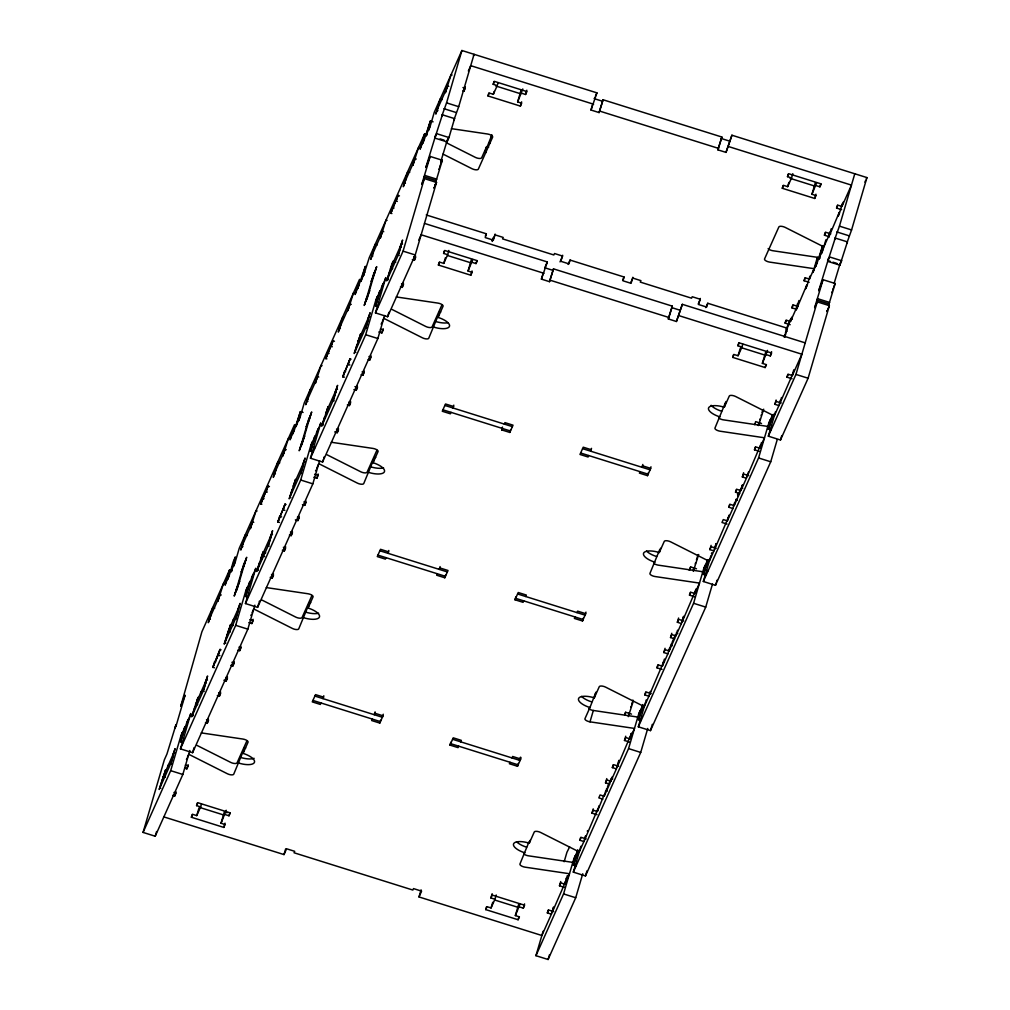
<?xml version="1.0" encoding="UTF-8"?>
<svg xmlns="http://www.w3.org/2000/svg" width="1010" height="1010" viewBox="0 0 1010 1010"><rect width="100%" height="100%" fill="white"/><g stroke="black" fill="none" stroke-linecap="round" stroke-linejoin="round"><path stroke-width="1.5" d="M268.067 485.949L260.731 504.053L268.041 485.886M333.073 340.623L325.738 358.727L333.048 340.572M342.819 376.831L350.129 358.676L342.882 376.806M790.944 318.655L785.439 332.707M605.747 790.35L607.338 791.032M162.459 779.026L162.181 779.96M160.83 788.33L159.82 788.015L165.552 769.961L164.453 773.748M171.662 764.103L170.652 763.787L175.096 748.65L172.685 755.341M194.955 706.356L194.677 707.303M193.327 715.673L192.317 715.358L198.061 697.304L196.95 701.091M204.171 691.446L203.149 691.13L207.593 675.993L205.181 682.684M227.313 634.179L228.007 631.805M355.836 352.376L354.826 352.061L360.57 334.007L359.459 337.794M368.297 318.844L368.019 319.791M366.68 328.162L365.658 327.833L370.102 312.696L367.69 319.387M389.961 270.402L389.683 271.349M388.345 279.719L387.335 279.404L391.766 264.254L393.067 261.35L395.769 262.196M400.806 246.188L400.528 247.134M399.177 255.492L398.167 255.177L402.599 240.039L400.2 246.73M189.867 750.493L182.835 774.468L155.212 836.23L143.066 832.417L164.34 759.861L166.94 754.041L176.005 724.637L174.894 728.425L176.195 725.521L185.082 695.233L180.714 706.28L201.899 631.768L229.523 570.006L232.224 570.852M163.014 777.132L173.985 752.437L174.995 752.753M210.699 615.999L208.287 622.69L212.731 607.553L214.751 608.184M218.93 597.592L217.819 601.379L223.564 583.326L224.573 583.654M143.066 832.417L170.69 770.668L181.055 735.331L182.355 732.427L181.244 736.202L184.956 726.607L180.512 741.757L183.214 742.603M229.523 570.006L225.078 585.156L228.79 575.561L227.679 579.336L228.98 576.432L233.424 561.295L235.368 556.927L230.936 572.077L234.636 562.482L233.537 566.269L234.838 563.353L239.269 548.215L294.529 424.692L290.085 439.842L293.796 430.235L292.685 434.022L293.986 431.118L300.374 411.613L303.076 412.459M254.873 605.179L247.841 629.154L192.594 752.677L180.436 748.864L190.802 713.527L187.09 723.122L188.201 719.347L186.9 722.251L180.512 741.757M155.212 836.23L155.906 833.869M156.133 833.073L156.601 831.508M195.511 704.462L206.482 679.781L207.492 680.096M243.195 543.342L240.784 550.033L245.228 534.896L247.261 535.527M251.439 524.935L250.328 528.722L256.06 510.669L257.083 510.997M172.697 795.362L174.717 796.006L175.967 791.739M234.838 594.637L244.092 563.088M236.794 590.282L246.049 558.732M218.021 655.932L220.13 649.304L212.845 667.484L220.028 649.506L221.038 649.821M184.83 768.244L186.85 768.875L188.1 764.62M227.174 634.646L224.169 644.14L236.302 617.022L238.524 609.447L237.88 610.899M192.594 752.677L194.071 747.627M229.447 628.435L230.558 624.647L233.259 625.493M275.705 470.685L273.293 477.376L277.737 462.239L279.757 462.87M237.691 610.027L240.09 603.336L235.658 618.473L236.668 618.789M283.936 452.278L282.825 456.065L288.57 438.012L289.58 438.327M180.436 748.864L235.696 625.341L246.049 590.004L247.349 587.1L246.238 590.888L249.95 581.293L245.518 596.43L248.22 597.276M205.447 722.781L207.227 723.337L208.464 719.082M300.374 411.613L295.93 426.763L299.642 417.155L298.531 420.943L299.831 418.039L304.275 402.902L359.535 279.379L355.091 294.516L358.802 284.921L357.691 288.709L365.38 266.299L360.936 281.436L364.648 271.841L363.537 275.629L369.281 257.575L424.528 134.052L427.23 134.911M319.602 460.812L312.848 483.841L257.6 607.363L245.443 603.551L255.808 568.213L252.096 577.808L253.207 574.021L251.907 576.925L245.518 596.43M217.327 695.574L219.359 696.218L220.609 691.951M265.769 552.836L263.067 551.99L261.956 555.765L264.658 556.624M308.202 398.028L305.79 404.72L310.234 389.57L311.244 389.898M223.904 680.248L226.177 680.955L227.427 676.7M270.188 537.358L272.599 530.667L268.155 545.817L269.165 546.132M316.433 379.621L315.322 383.409L321.066 365.355L322.076 365.67M230.873 665.3L232.893 665.943L234.143 661.676M237.956 650.124L239.723 650.68L240.973 646.425M227.073 812.722L224.371 811.876L221.038 823.238L225.091 824.514L223.791 827.417L191.382 817.254L192.216 814.413M299.844 449.324L309.098 417.774M301.801 444.955L311.042 413.406M201.47 804.061L200.636 806.889L196.584 805.626L197.417 802.786M248.814 622.602L251.856 623.561L253.106 619.294M257.6 607.363L258.699 603.576M259.078 602.313L259.444 601.051M191.382 817.254L192.683 814.338L196.735 815.613L198.818 808.518M294.453 483.108L295.564 479.321L289.82 497.374L290.842 497.69M340.711 325.372L338.299 332.063L342.731 316.913L343.753 317.228M302.684 464.701L305.096 458.01L300.664 473.16L301.674 473.475M348.942 306.964L347.831 310.752L353.576 292.698L354.586 293.014M245.443 603.551L300.702 480.028L311.055 444.69L312.355 441.787L311.244 445.574L314.956 435.966L310.512 451.116L313.214 451.962M270.2 577.392L272.22 578.023L273.47 573.768M310.512 451.116L316.913 431.611L318.213 428.707L317.102 432.495L320.814 422.9L310.449 458.224L322.594 462.037L377.854 338.527L384.608 315.486M282.333 550.261L284.353 550.892L285.603 546.637M326.962 410.451L328.073 406.664L322.329 424.718L323.339 425.033M373.208 252.702L370.796 259.406L375.24 244.256L377.26 244.887M289.416 535.085L291.183 535.641L292.433 531.386M335.194 392.044L337.605 385.353L333.161 400.503L334.171 400.819M381.439 234.307L380.328 238.082L386.072 220.041L387.083 220.357M295.375 519.834L297.899 520.617L299.149 516.362M302.445 504.647L304.73 505.366L305.98 501.111M364.85 303.997L374.104 272.447M366.807 299.642L376.048 268.092M313.82 477.288L316.862 478.235L318.112 473.98M358.02 341.178L368.991 316.483L370.001 316.799M322.594 462.037L323.339 459.512M323.705 458.25L324.084 456.987M405.704 180.045L403.306 186.736L407.737 171.599L409.77 172.23M413.948 161.638L412.837 165.425L418.569 147.384L419.592 147.7M187.305 757.538L188.756 754.281L227.465 773.799A4.255 1.578 16.3 0 0 233.714 774.241L244.723 747.69A14.165 5.265 16.3 0 1 245.695 748.006M221.038 823.238L226.189 810.26M310.449 458.224L365.696 334.714L376.061 299.377L377.361 296.473L376.25 300.248L379.962 290.653L375.518 305.803L378.22 306.649M424.528 134.052L420.097 149.202L423.809 139.607L422.698 143.395L423.998 140.478L430.386 120.985L433.088 121.831M238.726 763.055A14.165 5.265 16.3 0 0 254.394 762.449A14.165 5.265 16.3 0 0 243.056 753.372L244.723 747.69M334.701 431.914L337.226 432.709L338.476 428.442M430.386 120.985L425.942 136.123L429.654 126.528L428.543 130.315L429.843 127.399L434.287 112.261L461.911 50.5L596.923 92.857L590.989 110.027L599.094 112.577L603.071 99.763L721.872 137.032L717.895 149.846L726.001 152.384L731.922 135.214L866.933 177.583L851.581 229.952L846.759 243.334L847.415 241.882L835.257 238.07L834.614 239.522L839.436 226.139L854.788 173.77M223.791 827.417L225.041 823.15M435.575 182.532L442.329 160.262L430.172 156.449L421.751 184.401L424.351 178.593L436.509 182.406L415.224 254.962L387.6 316.723L375.455 312.911L385.807 277.573L382.096 287.181L383.207 283.393L381.906 286.297L375.518 305.803M224.94 814.514L228.992 815.79L229.825 812.949M347.339 404.947L349.359 405.578L350.609 401.323M390.516 268.509L401.5 243.827L402.51 244.142M391.956 265.138L393.067 261.35M438.214 107.388L435.802 114.079L440.246 98.942L442.266 99.573M353.904 389.608L356.189 390.327L357.439 386.06M446.445 88.981L445.334 92.769L451.079 74.715L452.089 75.043M361.138 374.748L362.906 375.303L364.155 371.049M368.208 359.573L369.736 360.052L370.973 355.785M461.911 50.5L446.559 102.868L441.736 116.251L442.38 114.799L454.538 118.612L448.983 137.549L447.039 141.905L434.881 138.092L435.992 134.305L425.816 167.496L430.172 156.449M434.881 138.092L442.38 114.799M375.455 312.911L403.078 251.149L424.351 178.593M378.826 331.974L381.868 332.921L383.118 328.667M387.6 316.723L388.901 312.305M252.891 610.924L253.762 608.967L292.471 628.485A4.255 1.578 16.3 0 0 298.72 628.927L309.729 602.364A14.165 5.265 16.3 0 1 310.701 602.692M303.732 617.741A14.165 5.265 16.3 0 0 319.4 617.123A14.165 5.265 16.3 0 0 308.063 608.045L309.729 602.364M400.465 286.827L402.233 287.383L403.482 283.128M440.739 161.852L447.329 139.935M439.337 168.165L438.858 169.314M439.893 166.271L440.234 165.097M447.039 141.905L447.657 139.771M447.935 138.825L447.897 138.66M434.186 187.267L433.909 188.214L434.275 187.393M434.742 185.373L435.02 184.426M473.463 55.638L474.056 54.313L458.704 106.681L453.881 120.064L454.538 118.612M412.345 259.633L414.365 260.264L415.615 255.997M462.933 90.837L463.944 91.165L465.193 86.898M317.607 466.254L318.769 463.653L357.464 483.159A4.255 1.578 16.3 0 0 363.726 483.601L374.723 457.05A14.165 5.265 16.3 0 1 375.707 457.378M368.726 472.415A14.165 5.265 16.3 0 0 384.393 471.809A14.165 5.265 16.3 0 0 373.069 462.731L374.723 457.05M471.38 259.671L468.047 271.034L472.099 272.296L470.799 275.212L438.403 265.037L439.236 262.196M520.958 90.572L517.638 101.934L521.678 103.197L520.39 106.101L487.981 95.937L488.815 93.097M448.894 250.43L447.657 254.684L443.605 253.422L444.438 250.581M498.069 82.744L497.236 85.585L493.183 84.31L494.016 81.469M438.403 265.037L439.703 262.133L443.756 263.408L445.41 257.727M487.981 95.937L489.282 93.034L493.334 94.309L494.168 91.468M323.806 695.776L322.973 698.617L323.617 697.165L315.524 694.628L312.267 701.887L320.372 704.437L321.016 702.985M382.323 321.584L383.775 318.327L422.47 337.845A4.255 1.578 16.3 0 0 428.732 338.287L439.729 311.736A14.165 5.265 16.3 0 1 440.713 312.052M485.974 152.611A14.165 5.265 16.3 0 1 484.977 152.321L486.643 146.639A14.165 5.265 16.3 0 0 488.638 147.207M433.732 327.101A14.165 5.265 16.3 0 0 449.399 326.495A14.165 5.265 16.3 0 0 438.062 317.418L439.729 311.736M484.977 152.321L491.92 134.86M163.696 816.85L283.987 854.586L285.653 848.905M468.047 271.034L472.781 259.469M517.638 101.934L522.789 88.956M388.812 550.463L387.979 553.303L388.623 551.851L380.517 549.314L377.273 556.573L385.378 559.111L386.022 557.659M470.799 275.212L472.049 270.945M520.39 106.101L521.627 101.846M471.948 262.31L476 263.585L476.834 260.744M521.539 93.21L525.579 94.486L526.829 90.218M426.245 214.941L486.353 233.802L485.242 237.59L493.347 240.127L495.127 234.067M492.274 240.733L493.107 237.893M492.287 241.453L493.17 238.436M453.806 405.149L452.972 407.99L453.629 406.538L445.524 403.987L442.279 411.259L450.372 413.797L451.028 412.345M375.101 711.873L374.268 714.714L374.925 713.262L383.03 715.8L379.773 723.072L371.667 720.534L372.324 719.082M379.773 723.072L380.606 720.231M383.257 714.234L382.373 717.264L314.868 696.079M440.108 566.559L439.274 569.4L439.931 567.948L448.023 570.486L444.779 577.758L436.673 575.208L437.33 573.756M444.779 577.758L445.612 574.917M805.21 342.87L682.343 304.326L676.422 321.496L668.317 318.945L672.294 306.144L553.493 268.862L549.503 281.676L541.41 279.126L542.66 274.871M590.989 110.027L592.655 104.346M541.41 279.126L547.332 261.956L424.478 223.412M504.28 424.086L504.937 422.634L513.029 425.172L509.785 432.431L501.68 429.894L502.513 427.053M549.503 281.676L553.493 268.862M599.094 112.577L603.071 99.763M509.785 432.431L510.618 429.591M562.633 255.252L560.853 261.312L568.958 263.85L570.057 260.062L624.066 277.005L622.955 280.793L631.061 283.33L632.828 277.283M458.729 746.188L458.073 747.64L449.98 745.102L450.813 742.262M553.48 907.081L551.397 914.189L541.865 935.5L418.998 896.943L421.082 889.848M523.736 600.874L523.079 602.326L514.986 599.776L515.82 596.935M591.519 448.352L590.686 451.192L591.342 449.74L583.237 447.203L579.98 454.462L588.085 457L588.742 455.548M510.037 762.285L509.381 763.737L517.486 766.274L518.319 763.434M519.468 760.278L520.352 757.247M520.971 757.437L520.087 760.467L452.581 739.282M518.685 904.228L515.352 915.578L519.405 916.853L518.105 919.756L485.709 909.593L486.542 906.753M496.2 894.974L494.951 899.241L490.91 897.966L492.16 893.711M485.709 909.593L487.009 906.69L491.062 907.952L492.716 902.283M668.317 318.945L672.294 306.144M717.895 149.846L721.872 137.032M575.031 616.971L574.387 618.423L582.492 620.961L583.313 618.12M585.977 612.123L585.08 615.153L517.587 593.968M676.422 321.496L682.343 304.326M726.001 152.384L731.922 135.214M564.539 887.373L559.477 885.783L560.777 882.879L564.83 884.154L569.488 873.738L524.998 867.148A4.255 1.578 16.3 0 1 519.935 864.042L529.088 841.646M524.947 852.857A14.165 5.265 16.3 0 1 513.61 843.779A14.165 5.265 16.3 0 1 529.278 843.173L530.111 840.333M642.827 464.448L641.994 467.289L642.638 465.837L650.743 468.375L647.486 475.647L639.393 473.097L640.037 471.645M515.352 915.578L520.087 904.026M647.486 475.647L648.319 472.806M518.105 919.756L518.938 916.916M650.983 466.797L650.086 469.827L582.581 448.655M700.334 298.455L698.567 304.515L706.659 307.053L707.77 303.265L787.421 328.263L784.783 337.264M519.254 906.866L523.306 908.129L524.556 903.874M589.941 707.543L595.951 692.166L594.284 697.847A14.165 5.265 16.3 0 0 578.616 698.453A14.165 5.265 16.3 0 0 589.941 707.543L584.942 718.729A4.255 1.578 16.3 0 0 590.004 721.834L634.495 728.425L629.836 738.828L625.783 737.565L624.483 740.469L629.546 742.06M590.004 721.834L593.337 710.472L637.815 717.062L637.525 717.706M551.397 914.189L547.344 912.914L548.178 910.073M582.745 873.764L575.713 897.739L548.089 959.5L535.944 955.687L543.115 931.233M564.161 861.732L566.938 852.263L569.627 846.898M559.477 885.783L560.727 881.528M552.735 910.364L552.041 912.724L564.868 883.232M553.013 909.417L553.568 907.523M694.552 596.733L689.489 595.155L690.789 592.239L694.829 593.514L699.488 583.098L655.01 576.521A4.255 1.578 16.3 0 1 649.948 573.402L659.707 549.617M654.947 562.216A14.165 5.265 16.3 0 1 643.61 553.139A14.165 5.265 16.3 0 1 659.278 552.533L660.527 548.278M565.145 882.285L565.423 881.339M566.118 878.978L566.395 878.031M564.83 884.154L567.33 875.632M535.944 955.687L563.567 893.926L573.933 858.588L575.233 855.685L574.122 859.472L577.821 849.877L573.39 865.014L576.091 865.86M585.56 835.851L583.894 841.519L579.841 840.257L580.674 837.416M578.111 851.19L573.39 865.014M647.751 728.45L640.719 752.425L585.472 875.948L573.314 872.135L580.901 846.254M548.089 959.5L548.784 957.139M549.011 956.344L549.478 954.766M597.036 814.716L591.974 813.126L593.223 808.871M585.8 835.813L584.55 840.067L597.933 808.682M587.555 830.573L587.34 831.23M624.736 715.307L625.619 712.277L631.515 714.12M610.823 779.859L609.573 784.126L605.52 782.851L606.77 778.596M591.974 813.126L593.274 810.222L597.327 811.497L598.993 805.816M597.327 811.497L604.106 794.883M618.89 760.353L616.403 768.862L612.35 767.6L613.184 764.759M765.706 352.01L762.373 363.373L766.426 364.648L765.125 367.552L732.717 357.388L733.55 354.548M815.285 182.911L811.952 194.273L816.004 195.549L814.704 198.452L782.295 188.277L783.129 185.449M602.856 799.137L598.804 797.875L600.104 794.958L604.157 796.233L605.823 790.552M628.738 713.679L629.015 712.732M630.846 707.253L631.136 706.23M631.742 704.185L632.348 702.127M632.639 701.104L632.942 700.082M633.396 700.839L628.283 716.633M742.804 344.195L741.971 347.036L737.919 345.761L738.752 342.92M792.799 173.669L791.55 177.924L787.497 176.662L788.33 173.821M605.52 782.851L606.821 779.947L610.873 781.222L612.123 776.955M624.483 740.469L625.733 736.214M618.297 763.156L617.047 767.411L630.568 735.558M618.574 762.209L618.852 761.262M585.472 875.948L586.949 870.898M759.558 451.419L754.483 449.829L755.783 446.925L759.836 448.2L764.494 437.784L720.016 431.194A4.255 1.578 16.3 0 1 714.954 428.088L725.332 402.914M732.717 357.388L734.017 354.485L738.07 355.747L740.153 348.652M782.295 188.277L783.596 185.373L787.649 186.648L788.898 182.393M719.953 416.903A14.165 5.265 16.3 0 1 708.616 407.825A14.165 5.265 16.3 0 1 724.284 407.219L725.95 401.538M630.707 735.078L631.124 733.664M629.836 738.828L631.502 733.159M573.314 872.135L628.573 748.612L638.926 713.275L640.226 710.371L639.115 714.158L642.827 704.551L638.396 719.701L641.085 720.547M650.15 691.951L648.9 696.206L644.847 694.931L645.68 692.103M643.117 705.876L638.396 719.701M712.479 584.07L705.725 607.098L650.465 730.621L638.32 726.809L645.491 702.367M645.908 700.94L646.185 699.993M662.042 669.403L656.98 667.812L657.813 664.971M650.516 691.446L649.544 694.754L662.787 663.848M669.529 648.142L667.862 653.823L663.81 652.548L665.06 648.294M689.729 569.981L690.625 566.951L696.509 568.807M663.065 662.901L663.343 661.954M675.829 634.545L674.579 638.8L670.526 637.537L671.776 633.27M656.98 667.812L658.28 664.908L662.333 666.171L664.416 659.075M683.48 616.453L681.397 623.549L677.356 622.274L678.594 618.019M663.81 652.548L665.11 649.645L669.163 650.92L670.829 645.238L672.344 645.718M693.327 569.779L693.744 568.365M695.246 563.984L695.549 562.961M696.445 559.881L697.052 557.836M697.342 556.813L697.948 554.755M698.693 554.503L693.289 571.319M670.526 637.537L671.827 634.634L675.879 635.896L677.546 630.215M689.489 595.155L690.322 592.315M683.025 618.776L682.053 622.097L695.297 591.178M683.303 617.83L683.719 616.416M650.465 730.621L651.576 726.834M651.955 725.571L652.321 724.309M695.436 590.711L695.852 589.284M694.829 593.514L696.079 589.259M762.373 363.373L767.524 350.394M811.952 194.273L816.686 182.709M638.32 726.809L693.58 603.298L703.932 567.961L705.232 565.057L704.121 568.832L707.505 559.969M715.989 543.784L713.906 550.892L709.853 549.617L711.103 545.362M706.091 575.233L703.389 574.387L707.556 560.184M703.389 574.387L708.401 559.616M765.125 367.552L765.959 364.711M814.704 198.452L815.954 194.185M777.208 439.703L770.731 461.785L715.471 585.308L703.326 581.495L710.914 555.626M711.469 553.732L711.747 552.786M766.274 354.649L770.327 355.924L771.577 351.669M815.853 185.55L819.905 186.825L820.739 183.984M715.244 547.067L714.55 549.44L727.516 519.468M715.522 546.12L716.216 543.759M734.522 502.828L732.869 508.51L728.816 507.235L729.649 504.394M754.735 424.667L755.631 421.637L761.515 423.48M727.654 519.001L728.071 517.574M741.239 487.805L739.585 493.486L735.533 492.224L736.366 489.383M790.173 324.702L785.111 323.112L785.944 320.271M727.048 524.076L721.986 522.486L723.286 519.582L727.339 520.857L729.005 515.176M747.653 473.968L746.403 478.235L742.35 476.96L743.6 472.705M797.647 303.454L795.981 309.123L791.941 307.861L792.762 305.02M728.816 507.235L730.116 504.331L734.169 505.593L735.406 501.339M758.043 425.412L758.598 423.518M759.949 419.693L760.252 418.67M761.149 415.59L761.452 414.567M762.045 412.522L762.651 410.464M784.151 337.125L785.035 334.121M763.699 409.189L758.497 425.538M735.533 492.224L736.833 489.307L740.885 490.582L742.539 484.901M785.111 323.112L786.411 320.208L790.464 321.483L791.714 317.216M754.483 449.829L755.316 446.988M809.136 282.32L804.074 280.73L804.907 277.889M747.753 474.41L747.059 476.77L760.581 444.918M747.892 473.942L748.448 472.049M715.471 585.308L716.216 582.783M716.582 581.52L716.961 580.258M798.115 303.379L796.17 310.007L806.826 284.908L805.715 288.696L807.015 285.792L809.225 278.217M798.392 302.432L798.948 300.538M809.502 277.27L809.78 276.323M759.836 448.2L761.502 442.519M804.074 280.73L805.374 277.826L809.414 279.101L810.247 276.26M703.326 581.495L758.573 457.972L768.938 422.634L770.239 419.731L769.128 423.518L772.511 414.643M780.566 399.897L778.912 405.565L774.859 404.303L776.109 400.036M829.74 232.212L828.49 236.466L824.438 235.204L825.271 232.363M771.097 429.906L768.395 429.061L772.562 414.87M773.395 414.289L768.395 429.061M822.708 246.137L818.82 259.393L822.531 249.786L821.42 253.573L822.721 250.669L825.915 239.787M828.579 305.323L835.207 283.52L823.049 279.707L814.628 307.671L817.229 301.851L829.387 305.664L808.101 378.232L780.478 439.994L768.332 436.181L775.503 411.726M792.055 378.763L786.992 377.172L787.825 374.331M841.633 209.663L836.57 208.073L837.404 205.232M780.945 399.379L779.556 404.114L792.244 375.101M781.222 398.445L781.5 397.498M830.346 231.669L828.68 237.35L839.323 212.251L838.212 216.039L839.512 213.123L842.289 203.666M830.624 230.722L831.179 228.828M792.383 374.622L792.799 373.208M793.355 371.314L793.633 370.367M786.992 377.172L788.292 374.268L792.345 375.543L794.011 369.862M836.57 208.073L837.871 205.169L841.923 206.431L843.173 202.177M847.415 241.882L839.916 265.175L827.758 261.363L828.869 257.575L818.693 290.766L823.049 279.707M827.758 261.363L835.257 238.07M768.332 436.181L795.956 374.42L817.229 301.851M780.478 439.994L781.778 435.575M834.172 283.217L840.295 263.017M832.215 291.435L831.735 292.584M832.77 289.542L833.111 288.355M839.916 265.175L840.535 263.042M840.812 262.095L840.863 261.741M827.064 310.537L826.786 311.484L827.19 310.575M742.123 485.305L741.832 486.201M676.41 632.715L677.76 633.598M241.87 570.663L241.226 572.115L246.692 557.28L243.827 566.294M306.876 425.336L306.232 426.801L311.699 411.954L308.833 420.981M371.882 280.022L371.226 281.474L376.705 266.64L373.826 275.667M237.06 587.062L234.194 596.089L239.66 581.255L239.016 582.707M302.066 441.749L299.2 450.776L304.666 435.941L304.023 437.393M367.072 296.435L364.206 305.449L369.673 290.615L369.016 292.067M468.35 71.003L470.736 65.675L593.59 104.219M463.944 91.165L465.244 88.249L462.971 87.542M230.558 624.647L224.826 642.688L225.836 643.016M263.067 551.99L257.323 570.031L258.333 570.347M168.051 765.694L168.569 764.545M200.548 693.037L201.066 691.888M233.057 620.38L233.562 619.231M162.042 780.44L159.163 789.466L171.296 762.335L173.518 754.76L172.874 756.225M194.539 707.783L191.673 716.81L203.805 689.678L206.027 682.103L205.371 683.555M259.545 562.456L256.679 571.483L268.811 544.365L271.021 536.79L270.377 538.242M292.041 489.799L289.176 498.826L301.308 471.708L303.53 464.133L302.874 465.585M324.551 417.143L321.672 426.169L333.805 399.038L336.027 391.476L335.383 392.928M357.048 344.486L354.182 353.513L366.314 326.381L368.536 318.819L367.88 320.271M389.544 271.829L386.678 280.856L398.811 253.725L401.033 246.15L400.389 247.601M213.956 665.022L214.297 664.264M215.319 661.992L215.648 661.234M216.67 658.962L217.011 658.204M440.865 163.532L442.329 160.262M434.792 186.219L435.651 184.312M435.777 184.035L436.509 182.406M186.433 759.495L186.724 758.838M250.859 615.469L251.149 614.825M252.02 612.868L252.601 611.568M315.562 470.812L315.852 470.155M316.736 468.198L317.317 466.898M381.149 324.185L381.73 322.884M418.771 240.102L421.145 234.774L544.011 273.319M174.717 796.006L176.018 793.09L173.998 792.459M186.85 768.875L188.15 765.971L185.373 765.1M207.227 723.337L208.514 720.433L206.494 719.802M219.359 696.218L220.66 693.314L218.627 692.671M226.177 680.955L227.477 678.051L225.71 677.495M232.893 665.943L234.194 663.04L231.921 662.32M239.723 650.68L241.024 647.776L238.991 647.145M251.856 623.561L253.156 620.645L249.861 619.622M272.22 578.023L273.521 575.119L271.501 574.488M284.353 550.892L285.653 547.988L283.381 547.281M291.183 535.641L292.483 532.737L290.463 532.093M297.899 520.617L299.2 517.713L297.432 517.158M304.73 505.366L306.03 502.462L303.997 501.819M316.862 478.235L318.163 475.331L314.615 474.22M337.226 432.709L338.527 429.805L336.507 429.162M349.359 405.578L350.659 402.674L348.892 402.119M356.189 390.327L357.49 387.411L354.952 386.615M362.906 375.303L364.206 372.4L362.173 371.768M369.736 360.052L371.036 357.136L369.003 356.505M381.868 332.921L383.169 330.017L380.379 329.146M402.233 287.383L403.533 284.479L401.513 283.848M414.365 260.264L415.666 257.361L413.645 256.717M493.183 84.31L494.483 81.406L526.879 91.569L525.579 94.486M493.334 94.309L497.236 85.585M486.643 146.639L481.644 157.825A4.255 1.578 16.3 0 1 475.382 157.383L446.357 142.751M196.584 805.626L197.884 802.723L230.293 812.886L228.992 815.79M443.605 253.422L444.905 250.505L477.301 260.681L476 263.585M196.735 815.613L200.636 806.889M443.756 263.408L447.657 254.684M246.907 740.835L237.047 762.878A4.255 1.578 16.3 0 1 230.785 762.436L196.925 745.367M311.913 595.521L302.053 617.565A4.255 1.578 16.3 0 1 295.791 617.123L261.931 600.041M376.919 450.208L367.059 472.251A4.255 1.578 16.3 0 1 360.797 471.809L326.937 454.727M441.925 304.881L432.065 326.937A4.255 1.578 16.3 0 1 425.803 326.483L391.943 309.413M243.056 753.372L248.056 742.173A4.255 1.578 16.3 0 0 242.993 739.067L201.293 732.894M308.063 608.045L313.062 596.859A4.255 1.578 16.3 0 0 308 593.754L266.299 587.58M373.069 462.731L378.068 451.546A4.255 1.578 16.3 0 0 373.006 448.427L331.305 442.266M438.062 317.418L443.074 306.219A4.255 1.578 16.3 0 0 438.012 303.114L396.299 296.94M485.381 235.974L486.353 233.802M492.501 240.696L495.102 234.888L503.207 237.426L502.563 238.878L553.859 254.975L554.515 253.523L562.608 256.073L560.007 261.88M594.398 98.488L594.852 97.49M595.458 96.127L596.19 94.498M596.43 93.955L596.923 92.857M544.895 267.41L545.514 266.047M545.88 265.226L546.852 263.055M546.978 262.777L547.332 261.956M283.987 854.586L286.587 848.779L294.693 851.316L294.049 852.768L412.85 890.05L413.507 888.598L421.599 891.136L418.998 896.943M568.112 264.418L570.057 260.062M501.68 429.894L502.336 428.442M622.602 280.275L624.066 277.005M630.732 282.75L632.816 278.091L640.921 280.641L640.264 282.093L691.572 298.19L692.216 296.738L700.321 299.276L698.213 303.997M449.98 745.102L453.225 737.83L461.33 740.368L460.674 741.832M514.986 599.776L518.231 592.516L526.336 595.054L525.68 596.506M705.826 307.633L707.77 303.265M511.982 757.929L512.638 756.465L520.731 759.015L517.486 766.274M576.988 612.603L577.632 611.151L585.737 613.689L582.492 620.961M787.497 176.662L788.797 173.745L821.206 183.921L819.905 186.825M787.649 186.648L791.55 177.924M490.91 897.966L492.211 895.062L524.607 905.225L523.306 908.129M737.919 345.761L739.219 342.857L771.627 353.02L770.327 355.924M491.062 907.952L494.951 899.241M738.07 355.747L741.971 347.036M529.278 843.173L534.277 831.975A4.255 1.578 16.3 0 1 540.539 832.417L579.235 851.935L583.894 841.519M594.284 697.847L599.284 686.661A4.255 1.578 16.3 0 1 605.545 687.103L644.241 706.621L648.9 696.206M659.278 552.533L664.29 541.347A4.255 1.578 16.3 0 1 670.539 541.789L709.247 561.308L713.906 550.892M724.284 407.219L729.296 396.021A4.255 1.578 16.3 0 1 735.545 396.463L774.253 415.981L778.912 405.565M791.941 307.861L793.241 304.957L798.304 306.535M824.438 235.204L825.738 232.287L830.801 233.878M817.039 258.156L817.406 257.323L820.107 258.169M822.645 245.607L816.863 263.749L815.575 266.653L816.673 262.865L812.974 272.473L817.406 257.323L772.928 250.745A4.255 1.578 16.3 0 1 768.13 248.599M786.007 329.475L787.813 325.435M789.025 322.745L790.868 318.617M790.464 321.483L795.981 309.123M809.414 279.101L814.073 268.685L769.595 262.095A4.255 1.578 16.3 0 1 764.532 258.989L778.874 226.922A4.255 1.578 16.3 0 1 785.123 227.364L823.832 246.882L828.49 236.466M841.923 206.431L851.455 185.12L728.601 146.576M624.647 714.449L625.619 712.277M689.161 570.221L690.625 566.951M864.901 182.116L865.583 180.601M866.264 179.086L866.933 177.583M547.344 912.914L548.645 910.01L553.707 911.601M579.841 840.257L581.141 837.353L586.204 838.931M612.35 767.6L613.651 764.684L618.713 766.274M644.847 694.931L646.148 692.027L651.21 693.617M677.356 622.274L678.657 619.37L683.719 620.961M709.853 549.617L711.154 546.713L716.216 548.304M742.35 476.96L743.65 474.056L748.713 475.647M774.859 404.303L776.16 401.399L781.222 402.977M572.531 863.032L572.822 862.376L528.331 855.798A4.255 1.578 16.3 0 1 523.647 853.766M702.531 572.392L702.821 571.748L658.343 565.158A4.255 1.578 16.3 0 1 653.912 563.378M767.537 427.078L767.827 426.422L723.337 419.844A4.255 1.578 16.3 0 1 718.653 417.812M606.492 789.037L606.833 788.28M607.515 786.765L607.856 786.007M608.222 785.174L610.899 779.202M671.158 644.481L671.498 643.723M672.029 642.549L675.639 634.469M735.785 500L736.164 499.167M737.628 495.885L739.434 491.845M739.888 490.835L740.229 490.077M604.157 796.233L609.573 784.126M610.873 781.222L616.403 768.862M662.333 666.171L667.862 653.823M669.163 650.92L674.579 638.8M675.879 635.896L681.397 623.549M727.339 520.857L732.869 508.51M734.169 505.593L739.585 493.486M740.885 490.582L746.403 478.235M792.345 375.543L801.877 354.22L679.023 315.675M833.742 286.789L835.207 283.52M827.67 309.477L828.528 307.57M828.654 307.305L829.387 305.664M277.851 522.157L285.136 503.99L277.813 522.157M451.445 128.661L487.59 134.014A4.255 1.578 16.3 0 1 492.653 137.12L478.311 169.188A4.255 1.578 16.3 0 1 472.049 168.746L443.024 154.101M594.322 98.677L602.414 101.215M721.228 138.484L729.321 141.034M599.738 111.113L718.552 148.394M495.733 85.964L520.769 93.829M790.047 178.316L815.083 186.168M448.756 86.393L447.746 86.077L436.913 110.292L437.923 110.62M446.559 102.868L458.704 106.681M839.436 226.139L851.581 229.952M443.958 108.689L456.103 112.501M836.836 231.946L848.981 235.759M436.838 133.737L448.983 137.549M829.715 256.995L841.86 260.807M440.095 138.9L444.147 140.175M827.569 260.479L830.27 261.325M832.972 262.171L837.025 263.446M416.259 159.05L415.249 158.734L404.404 182.961L405.427 183.277M424.629 175.374L436.774 179.187M817.494 298.644L829.652 302.457M423.973 176.826L436.131 180.639M816.85 300.096L828.995 303.909M399.468 195.915L397.953 195.448L390.731 213.413L398.054 195.246L396.286 201.116L397.296 201.432M790.83 318.705L792.345 319.185M394.051 208.022L392.536 207.555L390.87 213.236L391.88 213.552M786.171 331.053L786.929 331.293M544.744 267.776L552.836 270.314M671.65 307.595L679.743 310.133M550.16 280.224L668.961 317.493M383.749 231.707L382.74 231.391L371.907 255.618L372.917 255.934M447.619 255.53L471.19 262.928M740.469 347.415L765.504 355.267M403.078 251.149L415.224 254.962M795.956 374.42L808.101 378.232M390.655 268.041L392.688 268.673M351.253 304.376L350.243 304.048L339.41 328.275L340.42 328.591M365.696 334.714L377.854 338.527M758.573 457.972L770.731 461.785M358.159 340.698L359.169 341.014M334.462 341.241L332.947 340.761L331.28 346.443L332.29 346.758M351.051 359.181L350.028 358.866L348.374 364.547L349.889 365.014M329.045 353.349L327.53 352.869L325.864 358.55L326.874 358.866M742.009 488.045L742.767 488.284M345.635 371.289L344.612 370.973L342.945 376.654L344.473 377.134M737.489 494.243L738.499 494.559M444.88 405.439L512.386 426.624M735.823 499.925L737.35 500.392M442.923 409.808L510.429 430.98M580.636 453.01L648.142 474.195M318.756 377.033L317.733 376.717L306.901 400.932L307.911 401.248M337.504 389.456L336.494 389.14L325.662 413.355L326.672 413.671M312.469 446.761L315.17 447.607M705.346 570.019L708.048 570.865M286.247 449.69L285.237 449.374L274.404 473.589L275.414 473.905M305.007 462.113L303.985 461.797L293.152 486.012L294.162 486.34M300.702 480.028L312.848 483.841M693.58 603.298L705.725 607.098M269.455 486.555L267.94 486.075L266.274 491.756L267.284 492.072M286.045 504.495L285.035 504.179L283.368 509.861L284.883 510.34M264.039 498.662L262.524 498.183L260.858 503.864L261.868 504.179M281.639 516.931L279.618 516.287L277.952 521.968L279.467 522.448M379.874 550.766L447.38 571.938M377.917 555.121L445.423 576.306M515.63 598.324L583.136 619.509M253.75 522.347L252.74 522.031L241.895 546.246L242.918 546.574M272.498 534.77L271.488 534.454L260.656 558.681L261.666 558.997M221.24 595.004L220.23 594.688L209.398 618.903L210.408 619.231M240.001 607.439L238.991 607.111L228.146 631.338L230.179 631.97M235.696 625.341L247.841 629.154M628.573 748.612L640.719 752.425M218.362 655.174L219.877 655.654M611.239 778.445L612.754 778.925M215.622 661.929L214.612 661.613L212.946 667.294L214.461 667.761M312.923 700.435L380.429 721.62M450.624 743.65L518.13 764.822M195.65 703.995L197.67 704.626M170.69 770.668L182.835 774.468M563.567 893.926L575.713 897.739M163.153 776.652L165.173 777.283M199.134 807.28L224.169 815.133M494.925 900.087L518.496 907.472M593.337 710.472A4.255 1.578 16.3 0 1 588.767 708.578M526.601 847.175A14.165 5.265 16.3 0 1 516.527 841.709M591.607 701.862A14.165 5.265 16.3 0 1 581.533 696.382M656.614 556.535A14.165 5.265 16.3 0 1 646.539 551.069M721.62 411.221A14.165 5.265 16.3 0 1 711.128 405.288M254.129 758.321A14.165 5.265 16.3 0 1 240.393 757.374M318.579 613.196A14.165 5.265 16.3 0 1 305.386 612.06M383.573 467.882A14.165 5.265 16.3 0 1 370.392 466.734M447.96 322.72A14.165 5.265 16.3 0 1 435.398 321.42M490.974 136.956A14.165 5.265 16.3 0 1 491.958 137.272M489.307 142.637A14.165 5.265 16.3 0 1 490.292 142.953"/></g></svg>
